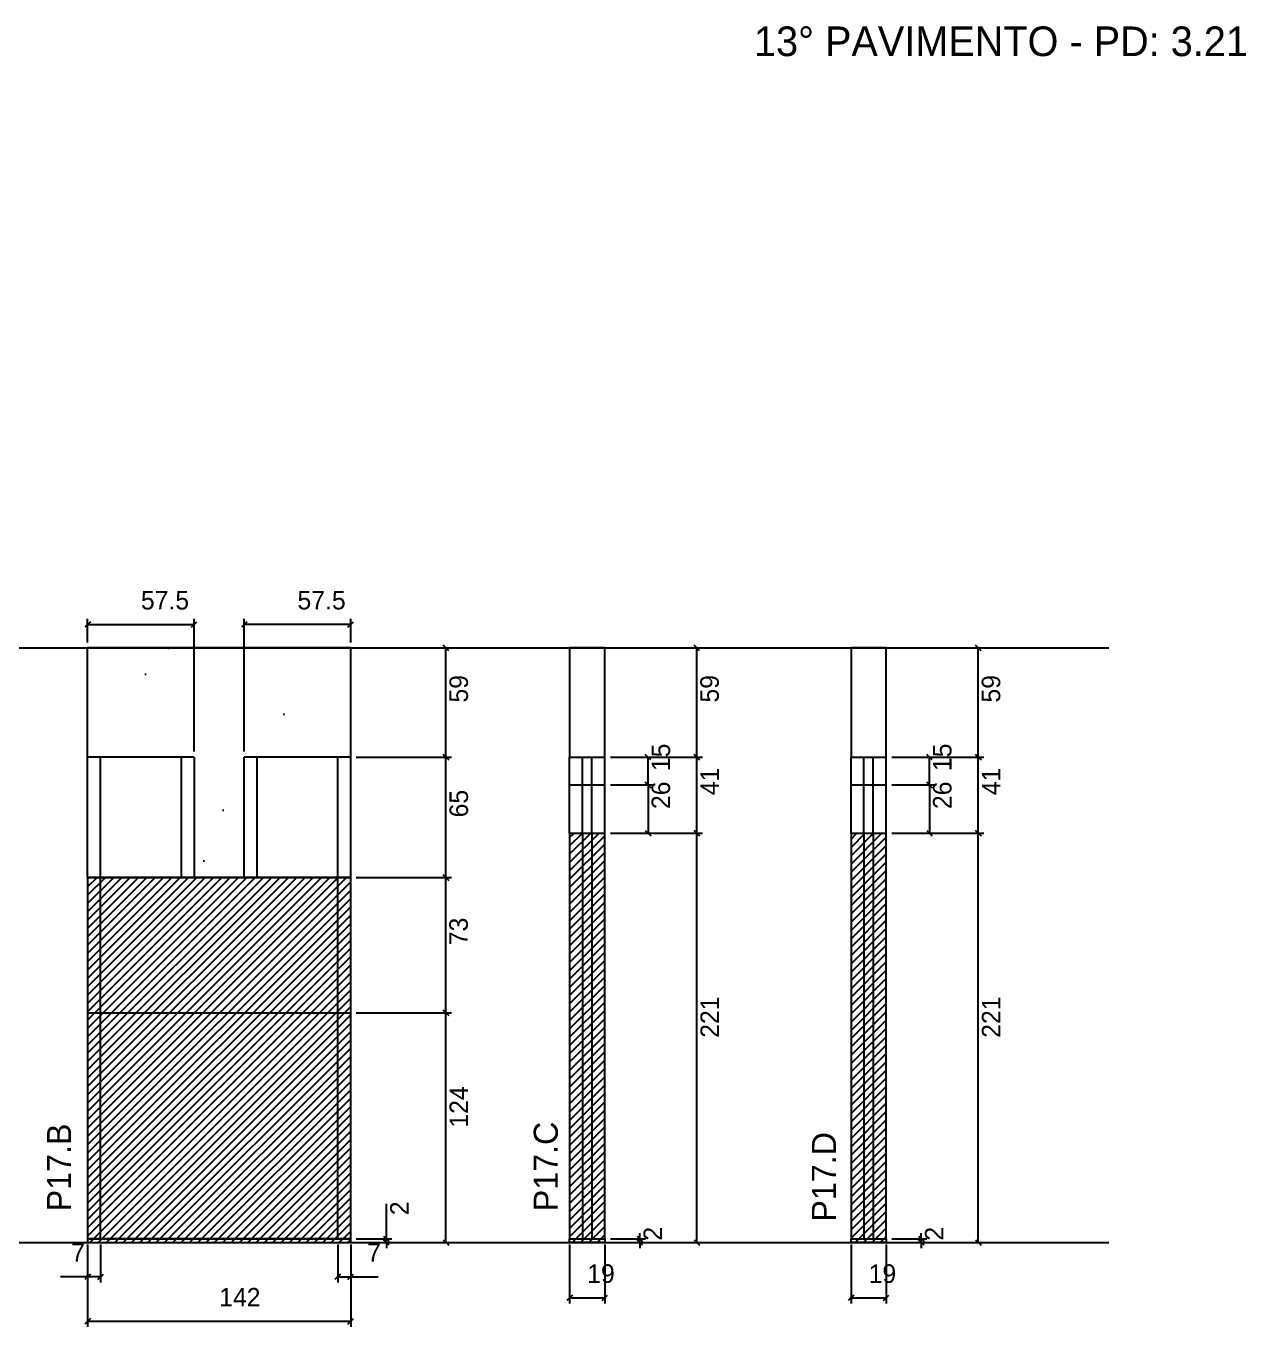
# Model space of a CAD drawing. Header units: metres. Extents: x 4452 to 5860, y 7548 to 8264.
# Drawn here: x 5202 to 5860, y 7548 to 8250 of the extents above; entities that cross this region are included whole.
import ezdxf

# ---------------------------------------------------------------- set-up
doc = ezdxf.new("R2010")
doc.units = ezdxf.units.M
for name, color, linetype in [('COTA', 7, 'Continuous'), ('Hachura', 7, 'Continuous'), ('NOMENCLATURA', 7, 'Continuous'), ('Nível', 7, 'Continuous'), ('Painéis', 7, 'Continuous'), ('SARR_2.2x7', 7, 'Continuous'), ('Texto Seção', 7, 'Continuous')]:
    doc.layers.add(name, color=color, linetype=linetype)

msp = doc.modelspace()

# ---------------------------------------------------------------- hatches: boundary and pattern name
at = {"layer": 'COTA'}
h = msp.add_hatch(dxfattribs=at)
h.set_pattern_fill('AR-CONC')
h.paths.add_polyline_path([(5292.56, 7855.52), (5292.56, 7790.52), (5319.56, 7790.52), (5319.56, 7855.52), (5377.06, 7855.52), (5377.06, 7914.52), (5235.06, 7914.52), (5235.06, 7855.52), (5292.56, 7855.52)])
h = msp.add_hatch(dxfattribs=at)
h.set_pattern_fill('AR-CONC')
h.paths.add_polyline_path([(5514.19, 7855.52), (5514.19, 7914.52), (5495.19, 7914.52), (5495.19, 7855.52), (5514.19, 7855.52), (5514.19, 7855.52)])
h = msp.add_hatch(dxfattribs=at)
h.set_pattern_fill('AR-CONC')
h.paths.add_polyline_path([(5666.09, 7855.52), (5666.09, 7914.52), (5647.09, 7914.52), (5647.09, 7855.52), (5666.09, 7855.52), (5666.09, 7855.52)])
at = {"layer": 'Hachura'}
h = msp.add_hatch(dxfattribs=at)
h.set_pattern_fill('ANSI31')
h.paths.add_polyline_path([(5514.19, 7593.52), (5514.19, 7814.52), (5495.19, 7814.52), (5495.19, 7593.52), (5514.19, 7593.52)])
h = msp.add_hatch(dxfattribs=at)
h.set_pattern_fill('ANSI31')
h.paths.add_polyline_path([(5666.09, 7593.52), (5666.09, 7814.52), (5647.09, 7814.52), (5647.09, 7593.52), (5666.09, 7593.52)])
h = msp.add_hatch(dxfattribs=at)
h.set_pattern_fill('ANSI31')
h.paths.add_polyline_path([(5377.06, 7593.52), (5377.06, 7790.52), (5235.06, 7790.52), (5235.06, 7593.52), (5377.06, 7593.52)])

# ---------------------------------------------------------------- linework, layer by layer
at = {"layer": 'COTA', "color": 0, "lineweight": 25}
for p, q in [((5429.98, 7913.02), (5426.98, 7916.02)), ((5565.38, 7913.02), (5562.38, 7916.02)), ((5717.28, 7913.02), (5714.28, 7916.02)), ((5426.98, 7857.02), (5429.98, 7854.02)), ((5562.38, 7857.02), (5565.38, 7854.02)), ((5714.28, 7857.02), (5717.28, 7854.02)), ((5565.38, 7813.02), (5562.38, 7816.02)), ((5717.28, 7813.02), (5714.28, 7816.02)), ((5429.98, 7789.02), (5426.98, 7792.02)), ((5426.98, 7719.02), (5429.98, 7716.02)), ((5429.98, 7716.02), (5426.98, 7719.02)), ((5394.82, 7597.02), (5397.82, 7594.02)), ((5397.82, 7592.02), (5394.82, 7595.02)), ((5426.98, 7595.02), (5429.98, 7592.02)), ((5531.59, 7597.02), (5534.59, 7594.02)), ((5534.59, 7592.02), (5531.59, 7595.02)), ((5562.38, 7595.02), (5565.38, 7592.02)), ((5683.5, 7597.02), (5686.5, 7594.02)), ((5686.5, 7592.02), (5683.5, 7595.02)), ((5714.28, 7595.02), (5717.28, 7592.02)), ((5236.56, 7576.51), (5233.56, 7573.51)), ((5240.56, 7573.51), (5243.56, 7576.51)), ((5371.56, 7576.51), (5368.56, 7573.51)), ((5375.56, 7573.51), (5378.56, 7576.51)), ((5496.69, 7565.13), (5493.69, 7562.13)), ((5512.69, 7562.13), (5515.69, 7565.13)), ((5648.59, 7565.13), (5645.59, 7562.13)), ((5664.59, 7562.13), (5667.59, 7565.13)), ((5236.56, 7552.41), (5233.56, 7549.41)), ((5375.56, 7549.41), (5378.56, 7552.41))]:
    msp.add_line(p, q, dxfattribs=at)
at = {"layer": 'COTA', "color": 241, "lineweight": 25}
for p, q in [((5377.06, 7914.52), (5235.06, 7914.52)), ((5235.06, 7855.52), (5235.06, 7914.52)), ((5377.06, 7855.52), (5377.06, 7914.52))]:
    msp.add_line(p, q, dxfattribs=at)
at = {"layer": 'COTA', "color": 4, "lineweight": 25}
for p, q in [((5380.06, 7914.52), (5431.48, 7914.52)), ((5428.48, 7855.52), (5428.48, 7914.52)), ((5517.19, 7914.52), (5566.88, 7914.52)), ((5563.88, 7855.52), (5563.88, 7914.52)), ((5669.09, 7914.52), (5718.78, 7914.52)), ((5715.78, 7855.52), (5715.78, 7914.52)), ((5380.06, 7855.52), (5431.48, 7855.52)), ((5517.19, 7855.52), (5566.88, 7855.52)), ((5669.09, 7855.52), (5718.78, 7855.52)), ((5517.19, 7814.52), (5566.88, 7814.52)), ((5563.88, 7593.52), (5563.88, 7814.52)), ((5669.09, 7814.52), (5718.78, 7814.52)), ((5715.78, 7593.52), (5715.78, 7814.52)), ((5380.06, 7790.52), (5431.48, 7790.52)), ((5428.48, 7717.52), (5428.48, 7790.52)), ((5380.06, 7717.52), (5431.48, 7717.52)), ((5380.06, 7717.52), (5431.48, 7717.52)), ((5428.48, 7593.52), (5428.48, 7717.52)), ((5396.32, 7595.52), (5396.32, 7614.33)), ((5380.06, 7595.52), (5399.32, 7595.52)), ((5380.06, 7593.52), (5399.32, 7593.52)), ((5380.06, 7593.52), (5431.48, 7593.52)), ((5396.32, 7593.52), (5396.32, 7595.52)), ((5396.32, 7593.52), (5396.32, 7590.52)), ((5517.19, 7595.52), (5536.09, 7595.52)), ((5517.19, 7593.52), (5536.09, 7593.52)), ((5517.19, 7593.52), (5566.88, 7593.52)), ((5533.09, 7595.52), (5533.09, 7598.52)), ((5533.09, 7593.52), (5533.09, 7595.52)), ((5533.09, 7593.52), (5533.09, 7590.52)), ((5669.09, 7595.52), (5688, 7595.52)), ((5669.09, 7593.52), (5688, 7593.52)), ((5669.09, 7593.52), (5718.78, 7593.52)), ((5685, 7595.52), (5685, 7598.52)), ((5685, 7593.52), (5685, 7595.52)), ((5685, 7593.52), (5685, 7590.52)), ((5235.06, 7592.52), (5235.06, 7547.91)), ((5235.06, 7590.52), (5235.06, 7572.01)), ((5242.06, 7592.52), (5242.06, 7572.01)), ((5370.06, 7592.52), (5370.06, 7572.01)), ((5377.06, 7592.52), (5377.06, 7547.91)), ((5377.06, 7590.52), (5377.06, 7572.01)), ((5495.19, 7592.52), (5495.19, 7560.63)), ((5514.19, 7592.52), (5514.19, 7560.63)), ((5647.09, 7592.52), (5647.09, 7560.63)), ((5666.09, 7592.52), (5666.09, 7560.63)), ((5235.06, 7575.01), (5220.33, 7575.01)), ((5242.06, 7575.01), (5235.06, 7575.01)), ((5370.06, 7575.01), (5377.06, 7575.01)), ((5377.06, 7575.01), (5391.8, 7575.01)), ((5495.19, 7563.63), (5514.19, 7563.63)), ((5647.09, 7563.63), (5666.09, 7563.63)), ((5377.06, 7550.91), (5235.06, 7550.91))]:
    msp.add_line(p, q, dxfattribs=at)
at = {"layer": 'COTA', "color": 241, "lineweight": 25}
for points in [[(5514.19, 7855.52), (5514.19, 7914.52), (5495.19, 7914.52), (5495.19, 7855.52)], [(5666.09, 7855.52), (5666.09, 7914.52), (5647.09, 7914.52), (5647.09, 7855.52)]]:
    msp.add_lwpolyline(points, dxfattribs=at)
at = {"layer": 'Nível', "color": 4, "lineweight": 25}
for p, q in [((4844.22, 7914.52), (5786.24, 7914.52)), ((4876.03, 7593.52), (5786.24, 7593.52))]:
    msp.add_line(p, q, dxfattribs=at)
at = {"layer": 'Painéis', "color": 4, "lineweight": 25}
for p, q in [((5235.06, 7917.52), (5235.06, 7930.17)), ((5292.56, 7858.52), (5292.56, 7930.17)), ((5319.56, 7858.52), (5319.56, 7930.17)), ((5377.06, 7917.52), (5377.06, 7930.17)), ((5235.06, 7927.17), (5292.56, 7927.17)), ((5377.06, 7927.17), (5319.56, 7927.17)), ((5380.06, 7855.52), (5431.48, 7855.52)), ((5428.48, 7790.52), (5428.48, 7855.52)), ((5517.19, 7855.52), (5566.88, 7855.52)), ((5517.19, 7855.52), (5540.53, 7855.52)), ((5537.53, 7840.52), (5537.53, 7855.52)), ((5563.88, 7814.52), (5563.88, 7855.52)), ((5669.09, 7855.52), (5718.78, 7855.52)), ((5669.09, 7855.52), (5692.44, 7855.52)), ((5689.44, 7840.52), (5689.44, 7855.52)), ((5715.78, 7814.52), (5715.78, 7855.52)), ((5517.19, 7840.52), (5540.53, 7840.52)), ((5517.19, 7840.52), (5540.53, 7840.52)), ((5537.53, 7840.52), (5537.53, 7814.52)), ((5669.09, 7840.52), (5692.44, 7840.52)), ((5669.09, 7840.52), (5692.44, 7840.52)), ((5689.44, 7840.52), (5689.44, 7814.52)), ((5517.19, 7814.52), (5566.88, 7814.52)), ((5517.19, 7814.52), (5540.53, 7814.52)), ((5669.09, 7814.52), (5718.78, 7814.52)), ((5669.09, 7814.52), (5692.44, 7814.52)), ((5380.06, 7790.52), (5431.48, 7790.52))]:
    msp.add_line(p, q, dxfattribs=at)
at = {"layer": 'Painéis', "color": 0, "lineweight": 25}
for p, q in [((5236.56, 7928.67), (5233.56, 7925.67)), ((5291.06, 7925.67), (5294.06, 7928.67)), ((5321.06, 7928.67), (5318.06, 7925.67)), ((5375.56, 7925.67), (5378.56, 7928.67)), ((5429.98, 7854.02), (5426.98, 7857.02)), ((5539.03, 7854.02), (5536.03, 7857.02)), ((5565.38, 7854.02), (5562.38, 7857.02)), ((5690.94, 7854.02), (5687.94, 7857.02)), ((5717.28, 7854.02), (5714.28, 7857.02)), ((5539.03, 7839.02), (5536.03, 7842.02)), ((5536.03, 7842.02), (5539.03, 7839.02)), ((5690.94, 7839.02), (5687.94, 7842.02)), ((5687.94, 7842.02), (5690.94, 7839.02)), ((5536.03, 7816.02), (5539.03, 7813.02)), ((5562.38, 7816.02), (5565.38, 7813.02)), ((5687.94, 7816.02), (5690.94, 7813.02)), ((5714.28, 7816.02), (5717.28, 7813.02)), ((5426.98, 7792.02), (5429.98, 7789.02))]:
    msp.add_line(p, q, dxfattribs=at)
at = {"layer": 'Painéis', "color": 200, "lineweight": 25}
for p, q in [((5292.56, 7855.52), (5235.06, 7855.52)), ((5235.06, 7790.52), (5235.06, 7855.52)), ((5292.56, 7855.52), (5292.56, 7790.52)), ((5377.06, 7855.52), (5319.56, 7855.52)), ((5319.56, 7790.52), (5319.56, 7855.52)), ((5377.06, 7790.52), (5377.06, 7855.52)), ((5495.19, 7855.52), (5514.19, 7855.52)), ((5495.19, 7814.52), (5495.19, 7855.52)), ((5514.19, 7814.52), (5514.19, 7855.52)), ((5647.09, 7855.52), (5666.09, 7855.52)), ((5647.09, 7814.52), (5647.09, 7855.52)), ((5666.09, 7814.52), (5666.09, 7855.52)), ((5495.19, 7840.52), (5514.19, 7840.52)), ((5647.09, 7840.52), (5666.09, 7840.52)), ((5495.19, 7814.52), (5495.19, 7595.52)), ((5495.19, 7814.52), (5514.19, 7814.52)), ((5514.19, 7595.52), (5514.19, 7814.52)), ((5647.09, 7814.52), (5647.09, 7595.52)), ((5647.09, 7814.52), (5666.09, 7814.52)), ((5666.09, 7595.52), (5666.09, 7814.52)), ((5235.06, 7790.52), (5235.06, 7593.52)), ((5235.06, 7790.52), (5377.06, 7790.52)), ((5377.06, 7790.52), (5235.06, 7790.52)), ((5292.56, 7790.52), (5319.56, 7790.52)), ((5377.06, 7593.52), (5377.06, 7790.52)), ((5235.06, 7717.52), (5377.06, 7717.52)), ((5235.06, 7595.52), (5377.06, 7595.52)), ((5495.19, 7595.52), (5514.19, 7595.52)), ((5647.09, 7595.52), (5666.09, 7595.52))]:
    msp.add_line(p, q, dxfattribs=at)
for points in [[(5377.06, 7595.52), (5235.06, 7595.52), (5235.06, 7593.52), (5377.06, 7593.52)], [(5495.19, 7595.52), (5514.19, 7595.52), (5514.19, 7593.52), (5495.19, 7593.52)], [(5647.09, 7595.52), (5666.09, 7595.52), (5666.09, 7593.52), (5647.09, 7593.52)]]:
    msp.add_lwpolyline(points, close=True, dxfattribs=at)
at = {"layer": 'SARR_2.2x7', "color": 40, "lineweight": 25}
for p, q in [((5242.06, 7790.52), (5242.06, 7855.52)), ((5285.56, 7855.52), (5285.56, 7790.52)), ((5326.56, 7790.52), (5326.56, 7855.52)), ((5370.06, 7790.52), (5370.06, 7855.52)), ((5502.19, 7814.52), (5502.19, 7855.52)), ((5507.19, 7814.52), (5507.19, 7855.52)), ((5654.09, 7814.52), (5654.09, 7855.52)), ((5659.09, 7814.52), (5659.09, 7855.52)), ((5502.19, 7814.52), (5502.19, 7595.52)), ((5507.19, 7814.52), (5507.19, 7595.52)), ((5654.09, 7814.52), (5654.09, 7595.52)), ((5659.09, 7814.52), (5659.09, 7595.52)), ((5242.06, 7717.52), (5242.06, 7790.52)), ((5370.06, 7717.52), (5370.06, 7790.52)), ((5242.06, 7595.52), (5242.06, 7717.52)), ((5370.06, 7595.52), (5370.06, 7717.52))]:
    msp.add_line(p, q, dxfattribs=at)

# ---------------------------------------------------------------- texts
at = {"layer": 'COTA', "color": 240, "lineweight": 25}
for s, p in [('59', (5440.34, 7885.02)), ('59', (5575.74, 7885.02)), ('59', (5727.64, 7885.02)), ('73', (5440.26, 7754.02)), ('221', (5575.82, 7704.02)), ('221', (5727.72, 7704.02)), ('124', (5440.41, 7655.52)), ('2', (5408.32, 7608.27)), ('2', (5545.09, 7594.52)), ('2', (5697, 7594.52))]:
    msp.add_text(s, height=10, rotation=90, dxfattribs=at).set_placement(p)
for s, p in [('7', (5226.2, 7583.09)), ('7', (5385.93, 7583.09)), ('19', (5504.69, 7571.72)), ('19', (5656.59, 7571.72)), ('142', (5306.06, 7558.98))]:
    msp.add_text(s, height=10, dxfattribs=at).set_placement(p)
at = {"layer": 'NOMENCLATURA', "color": 2, "lineweight": 25}
msp.add_text('13° PAVIMENTO - PD: 3.21', height=16, dxfattribs=at).set_placement((5594.73, 8234.03))
at = {"layer": 'Painéis', "color": 240, "lineweight": 25}
for p in [(5263.81, 7935.28), (5348.31, 7935.28)]:
    msp.add_text('57.5', height=10, dxfattribs=at).set_placement(p)
for s, p in [('15', (5549.42, 7848.02)), ('15', (5701.33, 7848.02)), ('41', (5575.8, 7835.02)), ('41', (5727.71, 7835.02)), ('26', (5549.43, 7827.52)), ('26', (5701.34, 7827.52)), ('65', (5440.37, 7823.02))]:
    msp.add_text(s, height=10, rotation=90, dxfattribs=at).set_placement(p)
at = {"layer": 'Texto Seção', "color": 7, "lineweight": 15}
for s, p in [('P17.B', (5226.12, 7610.35)), ('P17.C', (5488.84, 7610.42)), ('P17.D', (5638.96, 7604.81))]:
    msp.add_text(s, height=13, rotation=90, dxfattribs=at).set_placement(p)

doc.saveas('drawing.dxf')
